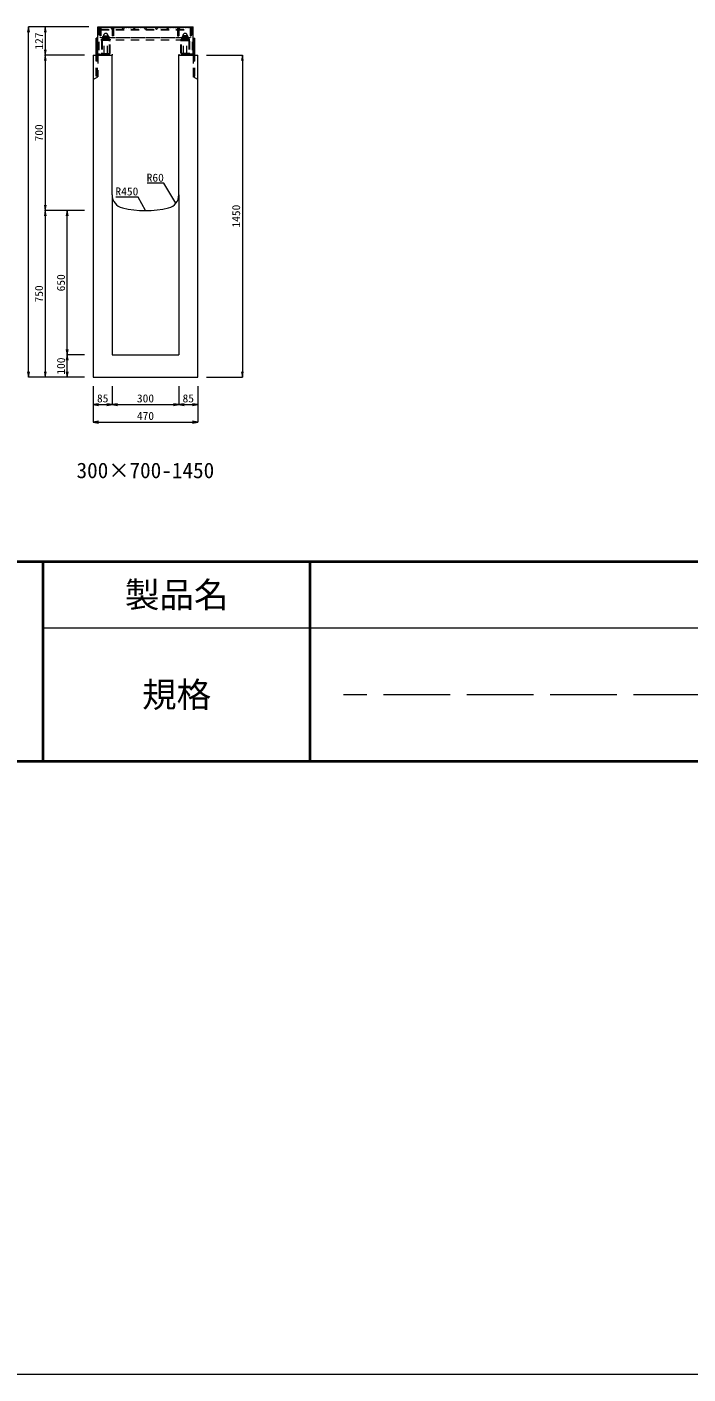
# Model space of a CAD drawing. Units: millimetres at full size. Extents: x -734 to 58102, y 49499 to 87169.
# Drawn here: x 15776 to 18750, y 49499 to 55565 of the extents above; entities that cross this region are included whole.
import ezdxf
from ezdxf.enums import TextEntityAlignment as Align

# ---------------------------------------------------------------- set-up
doc = ezdxf.new("R2010")
doc.units = ezdxf.units.MM
doc.header["$LTSCALE"] = 50
doc.linetypes.add('DASHED', pattern=[7.5, 6, -1.5])
doc.linetypes.add('USER1', pattern=[1.35, 0.75, -0.6])
doc.layers.add('0_2', color=7, linetype='Continuous')
for name, color, linetype, lineweight in [('図枠', 7, 'Continuous', 5), ('寸法線', 7, 'Continuous', 13), ('引出線', 4, 'Continuous', 13), ('本体', 2, 'Continuous', 20), ('ｸﾞﾚｰﾁﾝｸﾞ', 7, 'USER1', 9)]:
    doc.layers.add(name, color=color, linetype=linetype, lineweight=lineweight)
doc.styles.add('ＭＳ ゴシック', font='')
doc.styles.add('ＭＳ 明朝', font='')
doc.styles.get('ＭＳ ゴシック').set_extended_font_data('MS Gothic')
doc.styles.get('ＭＳ 明朝').set_extended_font_data('MS Mincho')

# ---------------------------------------------------------------- blocks, each defined once
blk = doc.blocks.new('open_arrow')
at = {"color": 0, "linetype": 'Continuous', "lineweight": -2}
blk.add_lwpolyline([(7.5, 1.25), (0, 0), (7.5, -1.25)], dxfattribs=at)

msp = doc.modelspace()

# ---------------------------------------------------------------- linework, layer by layer
at = {"layer": '図枠', "lineweight": 40}
for p, q in [((2274.73, 53157.77), (25674.73, 53157.77)), ((15849.73, 52257.77), (15849.73, 53157.77)), ((17049.73, 52257.77), (17049.73, 53157.77)), ((2274.73, 52257.77), (25674.73, 52257.77))]:
    msp.add_line(p, q, dxfattribs=at)
at = {"layer": '図枠', "lineweight": 13}
msp.add_line((25674.73, 52857.77), (15849.73, 52857.77), dxfattribs=at)
at = {"layer": '図枠', "linetype": 'DASHED', "lineweight": 9}
msp.add_line((22554.73, 52557.77), (17199.73, 52557.77), dxfattribs=at)
at = {"layer": '図枠', "color": 1, "lineweight": 20}
msp.add_line((-734.39, 49498.75), (58102.09, 49498.75), dxfattribs=at)
at = {"layer": '寸法線'}
for p, q in [((15783.14, 53987.59), (15783.14, 55564.58)), ((16054.48, 55564.58), (15783.14, 55564.58)), ((15858.69, 55564.58), (15858.69, 55437.59)), ((16054.48, 55564.58), (15858.69, 55564.58)), ((16034.48, 55437.59), (15858.69, 55437.59)), ((15858.69, 55437.59), (15858.69, 54737.58)), ((16034.48, 55437.59), (15858.69, 55437.59)), ((16584.52, 55437.59), (16745.31, 55437.59)), ((16745.31, 55437.59), (16745.31, 53987.59)), ((15858.69, 54737.58), (15858.69, 53987.59)), ((16034.48, 54737.58), (15858.69, 54737.58)), ((16034.48, 54737.58), (15858.69, 54737.58)), ((15957.29, 54087.59), (15957.29, 54737.58)), ((16034.48, 54737.58), (15957.29, 54737.58)), ((16034.48, 54087.59), (15957.29, 54087.59)), ((15957.29, 53987.59), (15957.29, 54087.59)), ((16034.48, 54087.59), (15957.29, 54087.59)), ((16034.48, 53987.59), (15783.14, 53987.59)), ((16034.48, 53987.59), (15858.69, 53987.59)), ((16034.48, 53987.59), (15957.29, 53987.59)), ((16584.52, 53987.59), (16745.31, 53987.59)), ((16074.5, 53947.57), (16074.5, 53784.99)), ((16074.5, 53947.57), (16074.5, 53864.04)), ((16159.5, 53947.57), (16159.5, 53864.04)), ((16159.5, 53947.57), (16159.5, 53864.04)), ((16459.5, 53947.57), (16459.5, 53864.04)), ((16459.5, 53947.57), (16459.5, 53864.04)), ((16544.5, 53947.57), (16544.5, 53784.99)), ((16544.5, 53947.57), (16544.5, 53864.04)), ((16074.5, 53864.04), (16159.5, 53864.04)), ((16159.5, 53864.04), (16459.5, 53864.04)), ((16459.5, 53864.04), (16544.5, 53864.04)), ((16074.5, 53784.99), (16544.5, 53784.99))]:
    msp.add_line(p, q, dxfattribs=at)
at = {"layer": '引出線'}
for points in [[(16446.57, 54770.9), (16392.16, 54860.79), (16317.49, 54860.79)], [(16309.5, 54737.58), (16277.28, 54798.73), (16176.27, 54798.73)]]:
    msp.add_lwpolyline(points, dxfattribs=at)
at = {"layer": '本体'}
for p, q in [((16074.5, 55437.59), (16074.5, 53987.59)), ((16074.5, 55437.59), (16159.5, 55437.59)), ((16159.5, 54808.11), (16159.5, 55437.59)), ((16459.5, 54808.11), (16459.5, 55437.59)), ((16459.5, 55437.59), (16544.5, 55437.59)), ((16544.5, 53987.59), (16544.5, 55437.59)), ((16159.5, 54808.11), (16159.5, 54087.59)), ((16459.5, 54808.11), (16459.5, 54087.59)), ((16159.5, 54087.59), (16459.5, 54087.59)), ((16074.5, 53987.59), (16544.5, 53987.59))]:
    msp.add_line(p, q, dxfattribs=at)
at = {"layer": '本体', "linetype": 'USER1', "lineweight": 9}
for p, q in [((16094.51, 55437.59), (16094.51, 55340.58)), ((16524.51, 55437.59), (16524.51, 55340.58)), ((16074.51, 55328.08), (16094.51, 55340.58)), ((16544.51, 55328.08), (16524.51, 55340.58))]:
    msp.add_line(p, q, dxfattribs=at)
at = {"layer": '本体'}
for centre, radius, start, end in [((16219.5, 54808.11), 60, 180, 256.65785), ((16399.5, 54808.11), 60, 283.34237, 0), ((16309.5, 55187.58), 450, 256.65777, 283.34225)]:
    msp.add_arc(centre, radius, start, end, dxfattribs=at)
at = {"layer": 'ｸﾞﾚｰﾁﾝｸﾞ', "linetype": 'Continuous'}
for p, q in [((16094.5, 55564.58), (16524.5, 55564.58)), ((16094.5, 55445.21), (16094.5, 55564.58)), ((16524.5, 55437.59), (16524.5, 55564.58)), ((16093.5, 55514.58), (16087.5, 55514.58)), ((16087.5, 55437.59), (16087.5, 55514.58)), ((16093.5, 55437.59), (16093.5, 55514.58)), ((16525.5, 55514.58), (16531.5, 55514.58)), ((16525.5, 55437.59), (16525.5, 55514.58)), ((16531.5, 55437.59), (16531.5, 55514.58))]:
    msp.add_line(p, q, dxfattribs=at)
at = {"layer": 'ｸﾞﾚｰﾁﾝｸﾞ'}
for p, q in [((16099, 55564.59), (16099, 55445.09)), ((16520, 55564.59), (16520, 55445.09)), ((16104.5, 55562.09), (16104.5, 55518.08)), ((16104.5, 55518.08), (16109, 55518.08)), ((16109, 55562.09), (16109, 55518.08)), ((16109, 55562.09), (16109, 55507.09)), ((16109, 55553.58), (16510, 55553.58)), ((16109, 55552.08), (16510, 55552.08)), ((16109, 55517.08), (16510, 55517.08)), ((16510, 55515.58), (16109, 55515.58)), ((16109, 55507.09), (16510, 55507.09)), ((16112, 55510.09), (16150, 55510.09)), ((16112, 55510.09), (16131, 55510.09)), ((16112, 55507.09), (16112, 55510.09)), ((16150, 55507.09), (16112, 55507.09)), ((16112.2, 55562.09), (16113.1, 55559.99)), ((16113.1, 55559.99), (16114, 55562.09)), ((16116, 55562.09), (16116.9, 55559.99)), ((16116.5, 55507.02), (16116.5, 55503.76)), ((16116.9, 55559.99), (16117.8, 55562.09)), ((16117.15, 55521.88), (16120.61, 55523.08)), ((16117.15, 55510.09), (16117.15, 55521.88)), ((16131, 55510.09), (16117.15, 55510.09)), ((16144.6, 55507.09), (16117.4, 55507.09)), ((16144.6, 55507.09), (16117.4, 55507.09)), ((16144.6, 55503.89), (16117.4, 55503.89)), ((16119.8, 55562.09), (16120.7, 55559.99)), ((16120.61, 55525.09), (16141.39, 55525.09)), ((16120.61, 55523.08), (16120.61, 55525.09)), ((16120.61, 55523.08), (16124.08, 55521.88)), ((16141.39, 55523.08), (16120.61, 55523.08)), ((16120.7, 55559.99), (16121.6, 55562.09)), ((16123, 55442.08), (16123, 55507.09)), ((16123, 55507.09), (16139, 55507.09)), ((16123.6, 55562.09), (16124.5, 55559.99)), ((16124.08, 55521.88), (16131, 55523.08)), ((16124.08, 55510.09), (16124.08, 55521.88)), ((16131, 55510.09), (16124.08, 55510.09)), ((16124.5, 55559.99), (16125.4, 55562.09)), ((16127.4, 55562.09), (16128.3, 55559.99)), ((16128.3, 55559.99), (16129.2, 55562.09)), ((16131, 55523.08), (16137.93, 55521.88)), ((16144.85, 55510.09), (16131, 55510.09)), ((16131.2, 55562.09), (16132.1, 55559.99)), ((16132.1, 55559.99), (16133, 55562.09)), ((16135, 55562.09), (16135.9, 55559.99)), ((16135.9, 55559.99), (16136.8, 55562.09)), ((16137.93, 55521.88), (16141.39, 55523.08)), ((16137.93, 55521.88), (16137.93, 55510.09)), ((16138.8, 55562.09), (16139.7, 55559.99)), ((16139, 55442.08), (16139, 55507.09)), ((16139.7, 55559.99), (16140.6, 55562.09)), ((16141.39, 55525.09), (16141.39, 55523.08)), ((16141.39, 55523.08), (16144.85, 55521.88)), ((16142.6, 55562.09), (16143.5, 55559.99)), ((16143.5, 55559.99), (16144.4, 55562.09)), ((16144.85, 55521.88), (16144.85, 55510.09)), ((16145.5, 55507.02), (16145.5, 55503.76)), ((16146.4, 55562.09), (16147.3, 55559.99)), ((16147.3, 55559.99), (16148.2, 55562.09)), ((16150, 55510.09), (16150, 55507.09)), ((16150.2, 55562.09), (16151.1, 55559.99)), ((16151.1, 55559.99), (16152, 55562.09)), ((16154, 55562.09), (16154.9, 55559.99)), ((16154.9, 55559.99), (16155.8, 55562.09)), ((16159.5, 55562.09), (16155.26, 55557.84)), ((16155.26, 55557.84), (16159.5, 55553.6)), ((16163.74, 55557.84), (16159.5, 55562.09)), ((16159.5, 55553.6), (16163.74, 55557.84)), ((16159.5, 55553.6), (16160, 55554.1)), ((16160, 55562.09), (16160, 55518.09)), ((16160, 55518.09), (16166, 55518.09)), ((16164.5, 55562.09), (16165.4, 55559.99)), ((16165.4, 55559.99), (16166.3, 55562.09)), ((16166, 55562.09), (16166, 55518.09)), ((16168.3, 55562.09), (16169.2, 55559.99)), ((16169.2, 55559.99), (16170.1, 55562.09)), ((16172.1, 55562.09), (16173, 55559.99)), ((16173, 55559.99), (16173.9, 55562.09)), ((16175.9, 55562.09), (16176.8, 55559.99)), ((16176.8, 55559.99), (16177.7, 55562.09)), ((16179.7, 55562.09), (16180.6, 55559.99)), ((16180.6, 55559.99), (16181.5, 55562.09)), ((16183.5, 55562.09), (16184.4, 55559.99)), ((16184.4, 55559.99), (16185.3, 55562.09)), ((16187.3, 55562.09), (16188.2, 55559.99)), ((16188.2, 55559.99), (16189.1, 55562.09)), ((16191.1, 55562.09), (16192, 55559.99)), ((16192, 55559.99), (16192.9, 55562.09)), ((16194.9, 55562.09), (16195.8, 55559.99)), ((16195.8, 55559.99), (16196.7, 55562.09)), ((16198.7, 55562.09), (16199.6, 55559.99)), ((16199.6, 55559.99), (16200.5, 55562.09)), ((16202.5, 55562.09), (16203.4, 55559.99)), ((16203.4, 55559.99), (16204.3, 55562.09)), ((16209.5, 55562.09), (16205.26, 55557.84)), ((16205.26, 55557.84), (16209.5, 55553.6)), ((16213.74, 55557.84), (16209.5, 55562.09)), ((16209.5, 55553.6), (16213.74, 55557.84)), ((16214.5, 55562.09), (16215.4, 55559.99)), ((16215.4, 55559.99), (16216.3, 55562.09)), ((16218.3, 55562.09), (16219.2, 55559.99)), ((16219.2, 55559.99), (16220.1, 55562.09)), ((16222.1, 55562.09), (16223, 55559.99)), ((16223, 55559.99), (16223.9, 55562.09)), ((16225.9, 55562.09), (16226.8, 55559.99)), ((16226.8, 55559.99), (16227.7, 55562.09)), ((16229.7, 55562.09), (16230.6, 55559.99)), ((16230.6, 55559.99), (16231.5, 55562.09)), ((16233.5, 55562.09), (16234.4, 55559.99)), ((16234.4, 55559.99), (16235.3, 55562.09)), ((16237.3, 55562.09), (16238.2, 55559.99)), ((16238.2, 55559.99), (16239.1, 55562.09)), ((16241.1, 55562.09), (16242, 55559.99)), ((16242, 55559.99), (16242.9, 55562.09)), ((16244.9, 55562.09), (16245.8, 55559.99)), ((16245.8, 55559.99), (16246.7, 55562.09)), ((16248.7, 55562.09), (16249.6, 55559.99)), ((16249.6, 55559.99), (16250.5, 55562.09)), ((16252.5, 55562.09), (16253.4, 55559.99)), ((16253.4, 55559.99), (16254.3, 55562.09)), ((16259.5, 55562.09), (16255.26, 55557.84)), ((16255.26, 55557.84), (16259.5, 55553.6)), ((16263.74, 55557.84), (16259.5, 55562.09)), ((16259.5, 55553.6), (16263.74, 55557.84)), ((16264.5, 55562.09), (16265.4, 55559.99)), ((16265.4, 55559.99), (16266.3, 55562.09)), ((16268.3, 55562.09), (16269.2, 55559.99)), ((16269.2, 55559.99), (16270.1, 55562.09)), ((16272.1, 55562.09), (16273, 55559.99)), ((16273, 55559.99), (16273.9, 55562.09)), ((16275.9, 55562.09), (16276.8, 55559.99)), ((16276.8, 55559.99), (16277.7, 55562.09)), ((16279.7, 55562.09), (16280.6, 55559.99)), ((16280.6, 55559.99), (16281.5, 55562.09)), ((16283.5, 55562.09), (16284.4, 55559.99)), ((16284.4, 55559.99), (16285.3, 55562.09)), ((16287.3, 55562.09), (16288.2, 55559.99)), ((16288.2, 55559.99), (16289.1, 55562.09)), ((16291.1, 55562.09), (16292, 55559.99)), ((16292, 55559.99), (16292.9, 55562.09)), ((16294.9, 55562.09), (16295.8, 55559.99)), ((16295.8, 55559.99), (16296.7, 55562.09)), ((16298.7, 55562.09), (16299.6, 55559.99)), ((16299.6, 55559.99), (16300.5, 55562.09)), ((16302.5, 55562.09), (16303.4, 55559.99)), ((16303.4, 55559.99), (16304.3, 55562.09)), ((16309.5, 55562.09), (16305.26, 55557.84)), ((16305.26, 55557.84), (16309.5, 55553.6)), ((16309.5, 55562.09), (16313.74, 55557.84)), ((16313.74, 55557.84), (16309.5, 55553.6)), ((16315.6, 55559.99), (16314.7, 55562.09)), ((16316.5, 55562.09), (16315.6, 55559.99)), ((16319.4, 55559.99), (16318.5, 55562.09)), ((16320.3, 55562.09), (16319.4, 55559.99)), ((16323.2, 55559.99), (16322.3, 55562.09)), ((16324.1, 55562.09), (16323.2, 55559.99)), ((16327, 55559.99), (16326.1, 55562.09)), ((16327.9, 55562.09), (16327, 55559.99)), ((16330.8, 55559.99), (16329.9, 55562.09)), ((16331.7, 55562.09), (16330.8, 55559.99)), ((16334.6, 55559.99), (16333.7, 55562.09)), ((16335.5, 55562.09), (16334.6, 55559.99)), ((16338.4, 55559.99), (16337.5, 55562.09)), ((16339.3, 55562.09), (16338.4, 55559.99)), ((16342.2, 55559.99), (16341.3, 55562.09)), ((16343.1, 55562.09), (16342.2, 55559.99)), ((16346, 55559.99), (16345.1, 55562.09)), ((16346.9, 55562.09), (16346, 55559.99)), ((16349.8, 55559.99), (16348.9, 55562.09)), ((16350.7, 55562.09), (16349.8, 55559.99)), ((16353.6, 55559.99), (16352.7, 55562.09)), ((16354.5, 55562.09), (16353.6, 55559.99)), ((16355.26, 55557.84), (16359.5, 55562.09)), ((16359.5, 55553.6), (16355.26, 55557.84)), ((16359.5, 55562.09), (16363.74, 55557.84)), ((16363.74, 55557.84), (16359.5, 55553.6)), ((16365.6, 55559.99), (16364.7, 55562.09)), ((16366.5, 55562.09), (16365.6, 55559.99)), ((16369.4, 55559.99), (16368.5, 55562.09)), ((16370.3, 55562.09), (16369.4, 55559.99)), ((16373.2, 55559.99), (16372.3, 55562.09)), ((16374.1, 55562.09), (16373.2, 55559.99)), ((16377, 55559.99), (16376.1, 55562.09)), ((16377.9, 55562.09), (16377, 55559.99)), ((16380.8, 55559.99), (16379.9, 55562.09)), ((16381.7, 55562.09), (16380.8, 55559.99)), ((16384.6, 55559.99), (16383.7, 55562.09)), ((16385.5, 55562.09), (16384.6, 55559.99)), ((16388.4, 55559.99), (16387.5, 55562.09)), ((16389.3, 55562.09), (16388.4, 55559.99)), ((16392.2, 55559.99), (16391.3, 55562.09)), ((16393.1, 55562.09), (16392.2, 55559.99)), ((16396, 55559.99), (16395.1, 55562.09)), ((16396.9, 55562.09), (16396, 55559.99)), ((16399.8, 55559.99), (16398.9, 55562.09)), ((16400.7, 55562.09), (16399.8, 55559.99)), ((16403.6, 55559.99), (16402.7, 55562.09)), ((16404.5, 55562.09), (16403.6, 55559.99)), ((16405.26, 55557.84), (16409.5, 55562.09)), ((16409.5, 55553.6), (16405.26, 55557.84)), ((16409.5, 55562.09), (16413.74, 55557.84)), ((16413.74, 55557.84), (16409.5, 55553.6)), ((16415.6, 55559.99), (16414.7, 55562.09)), ((16416.5, 55562.09), (16415.6, 55559.99)), ((16419.4, 55559.99), (16418.5, 55562.09)), ((16420.3, 55562.09), (16419.4, 55559.99)), ((16423.2, 55559.99), (16422.3, 55562.09)), ((16424.1, 55562.09), (16423.2, 55559.99)), ((16427, 55559.99), (16426.1, 55562.09)), ((16427.9, 55562.09), (16427, 55559.99)), ((16430.8, 55559.99), (16429.9, 55562.09)), ((16431.7, 55562.09), (16430.8, 55559.99)), ((16434.6, 55559.99), (16433.7, 55562.09)), ((16435.5, 55562.09), (16434.6, 55559.99)), ((16438.4, 55559.99), (16437.5, 55562.09)), ((16439.3, 55562.09), (16438.4, 55559.99)), ((16442.2, 55559.99), (16441.3, 55562.09)), ((16443.1, 55562.09), (16442.2, 55559.99)), ((16446, 55559.99), (16445.1, 55562.09)), ((16446.9, 55562.09), (16446, 55559.99)), ((16449.8, 55559.99), (16448.9, 55562.09)), ((16450.7, 55562.09), (16449.8, 55559.99)), ((16453.6, 55559.99), (16452.7, 55562.09)), ((16453, 55562.09), (16453, 55518.09)), ((16459, 55518.09), (16453, 55518.09)), ((16454.5, 55562.09), (16453.6, 55559.99)), ((16455.26, 55557.84), (16459.5, 55562.09)), ((16459.5, 55553.6), (16455.26, 55557.84)), ((16459, 55562.09), (16459, 55518.09)), ((16459.5, 55553.6), (16459, 55554.1)), ((16459.5, 55562.09), (16463.74, 55557.84)), ((16463.74, 55557.84), (16459.5, 55553.6)), ((16464.1, 55559.99), (16463.2, 55562.09)), ((16465, 55562.09), (16464.1, 55559.99)), ((16467.9, 55559.99), (16467, 55562.09)), ((16468.8, 55562.09), (16467.9, 55559.99)), ((16507, 55510.09), (16469, 55510.09)), ((16469, 55510.09), (16469, 55507.09)), ((16469, 55507.09), (16507, 55507.09)), ((16471.7, 55559.99), (16470.8, 55562.09)), ((16472.6, 55562.09), (16471.7, 55559.99)), ((16473.5, 55507.02), (16473.5, 55503.76)), ((16477.61, 55523.08), (16474.15, 55521.88)), ((16474.15, 55521.88), (16474.15, 55510.09)), ((16474.15, 55510.09), (16488, 55510.09)), ((16474.4, 55507.09), (16501.6, 55507.09)), ((16474.4, 55507.09), (16501.6, 55507.09)), ((16474.4, 55503.89), (16501.6, 55503.89)), ((16475.5, 55559.99), (16474.6, 55562.09)), ((16476.4, 55562.09), (16475.5, 55559.99)), ((16498.39, 55525.09), (16477.61, 55525.09)), ((16477.61, 55525.09), (16477.61, 55523.08)), ((16481.07, 55521.88), (16477.61, 55523.08)), ((16477.61, 55523.08), (16498.39, 55523.08)), ((16479.3, 55559.99), (16478.4, 55562.09)), ((16480.2, 55562.09), (16479.3, 55559.99)), ((16480, 55442.08), (16480, 55507.09)), ((16496, 55507.09), (16480, 55507.09)), ((16488, 55523.08), (16481.07, 55521.88)), ((16481.07, 55521.88), (16481.07, 55510.09)), ((16483.1, 55559.99), (16482.2, 55562.09)), ((16484, 55562.09), (16483.1, 55559.99)), ((16486.9, 55559.99), (16486, 55562.09)), ((16487.8, 55562.09), (16486.9, 55559.99)), ((16494.92, 55521.88), (16488, 55523.08)), ((16488, 55510.09), (16501.85, 55510.09)), ((16507, 55510.09), (16488, 55510.09)), ((16488, 55510.09), (16494.92, 55510.09)), ((16490.7, 55559.99), (16489.8, 55562.09)), ((16491.6, 55562.09), (16490.7, 55559.99)), ((16494.5, 55559.99), (16493.6, 55562.09)), ((16495.4, 55562.09), (16494.5, 55559.99)), ((16498.39, 55523.08), (16494.92, 55521.88)), ((16494.92, 55510.09), (16494.92, 55521.88)), ((16496, 55442.08), (16496, 55507.09)), ((16498.3, 55559.99), (16497.4, 55562.09)), ((16499.2, 55562.09), (16498.3, 55559.99)), ((16498.39, 55523.08), (16498.39, 55525.09)), ((16501.85, 55521.88), (16498.39, 55523.08)), ((16502.1, 55559.99), (16501.2, 55562.09)), ((16501.85, 55510.09), (16501.85, 55521.88)), ((16503, 55562.09), (16502.1, 55559.99)), ((16502.5, 55507.02), (16502.5, 55503.76)), ((16505.9, 55559.99), (16505, 55562.09)), ((16506.8, 55562.09), (16505.9, 55559.99)), ((16507, 55507.09), (16507, 55510.09)), ((16510, 55562.09), (16510, 55518.08)), ((16510, 55562.09), (16510, 55507.09)), ((16514.5, 55518.08), (16510, 55518.08)), ((16514.5, 55562.09), (16514.5, 55518.08)), ((16102, 55442.08), (16159.5, 55442.08)), ((16111, 55500.68), (16111, 55448.49)), ((16114.2, 55500.68), (16114.2, 55448.49)), ((16116.5, 55445.41), (16116.5, 55442.15)), ((16117.4, 55445.29), (16144.6, 55445.29)), ((16117.4, 55442.08), (16144.6, 55442.08)), ((16145.5, 55445.41), (16145.5, 55442.15)), ((16147.8, 55448.49), (16147.8, 55500.68)), ((16151, 55448.49), (16151, 55500.68)), ((16159.5, 55442.08), (16159.5, 55437.59)), ((16517, 55442.08), (16459.5, 55442.08)), ((16459.5, 55442.08), (16459.5, 55437.59)), ((16468, 55448.49), (16468, 55500.68)), ((16471.2, 55448.49), (16471.2, 55500.68)), ((16473.5, 55445.41), (16473.5, 55442.15)), ((16501.6, 55445.29), (16474.4, 55445.29)), ((16501.6, 55442.08), (16474.4, 55442.08)), ((16502.5, 55445.41), (16502.5, 55442.15)), ((16504.8, 55500.68), (16504.8, 55448.49)), ((16508, 55500.68), (16508, 55448.49)), ((16087.5, 55342.58), (16087.5, 55437.59)), ((16087.5, 55412.59), (16093.5, 55412.59)), ((16093.5, 55342.58), (16093.5, 55437.59)), ((16525.5, 55342.58), (16525.5, 55437.59)), ((16525.5, 55412.59), (16531.5, 55412.59)), ((16531.5, 55342.58), (16531.5, 55437.59)), ((16087.5, 55372.59), (16093.5, 55372.59)), ((16093.5, 55342.58), (16087.5, 55342.58)), ((16525.5, 55372.59), (16531.5, 55372.59)), ((16525.5, 55342.58), (16531.5, 55342.58))]:
    msp.add_line(p, q, dxfattribs=at)
at = {"layer": 'ｸﾞﾚｰﾁﾝｸﾞ', "lineweight": 5}
msp.add_line((16104.5, 55562.09), (16514.5, 55562.09), dxfattribs=at)
at = {"layer": 'ｸﾞﾚｰﾁﾝｸﾞ'}
for centre, radius, start, end in [((16117.4, 55500.68), 6.4, 90, 180), ((16117.4, 55500.68), 3.2, 90, 180), ((16131, 55525.09), 10.25, 0, 180), ((16144.6, 55500.68), 6.4, 0, 90), ((16144.6, 55500.68), 3.2, 0, 90), ((16474.4, 55500.68), 6.4, 90, 180), ((16474.4, 55500.68), 3.2, 90, 180), ((16488, 55525.09), 10.25, 0, 180), ((16501.6, 55500.68), 6.4, 0, 90), ((16501.6, 55500.68), 3.2, 0, 90), ((16102, 55445.09), 7.5, 179.01874, 270), ((16102, 55445.09), 3, 180, 270), ((16117.4, 55448.49), 6.4, 180, 270), ((16117.4, 55448.49), 3.2, 180, 270), ((16144.6, 55448.49), 6.4, 270, 0), ((16144.6, 55448.49), 3.2, 270, 0), ((16474.4, 55448.49), 6.4, 180, 270), ((16474.4, 55448.49), 3.2, 180, 270), ((16501.6, 55448.49), 6.4, 270, 0), ((16501.6, 55448.49), 3.2, 270, 0), ((16517, 55445.09), 7.5, 270, 0), ((16517, 55445.09), 3, 270, 0)]:
    msp.add_arc(centre, radius, start, end, dxfattribs=at)

# ---------------------------------------------------------------- block references
at = {"layer": '寸法線', "xscale": 3.2, "yscale": 3.2}
for p, rotation in [((15783.14, 55564.58), 270), ((15858.69, 55564.58), 270), ((15858.69, 55437.59), 90), ((15858.69, 55437.59), 270), ((16745.31, 55437.59), 270), ((15858.69, 54737.58), 90), ((15858.69, 54737.58), 270), ((15957.29, 54737.58), 270), ((15957.29, 54087.59), 90), ((15957.29, 54087.59), 270), ((15783.14, 53987.59), 90), ((15858.69, 53987.59), 90), ((15957.29, 53987.59), 90), ((16745.31, 53987.59), 90), ((16159.5, 53864.04), 180), ((16459.5, 53864.04), 180), ((16544.5, 53864.04), 180), ((16544.5, 53784.99), 180)]:
    msp.add_blockref('open_arrow', p, dxfattribs=dict(at, rotation=rotation))
for p in [(16074.5, 53864.04), (16159.5, 53864.04), (16459.5, 53864.04), (16074.5, 53784.99)]:
    msp.add_blockref('open_arrow', p, dxfattribs=at)
at = {"layer": '引出線', "xscale": 0.0533, "yscale": 0.0533}
for p, rotation in [((16309.5, 54737.58), 117.8), ((16446.57, 54770.9), 121.2)]:
    msp.add_blockref('open_arrow', p, dxfattribs=dict(at, rotation=rotation))

# ---------------------------------------------------------------- texts
at = {"layer": '0_2', "style": 'ＭＳ 明朝'}
msp.add_text('300×700-1450', height=70.05, dxfattribs=at).set_placement((16309.02, 53567.76), align=Align.MIDDLE_CENTER)
at = {"layer": '図枠', "style": 'ＭＳ ゴシック'}
for s, p in [('製品名', (16449.73, 53007.77)), ('規格', (16449.73, 52557.77))]:
    msp.add_text(s, height=113.9, dxfattribs=at).set_placement(p, align=Align.MIDDLE_CENTER)
at = {"layer": '寸法線', "style": 'ＭＳ 明朝', "width": 1.05}
for s, p in [('127', (15830.67, 55501.09)), ('700', (15830.67, 55087.59)), ('1450', (16717.29, 54712.59)), ('650', (15929.27, 54412.59)), ('750', (15830.67, 54362.59)), ('100', (15929.27, 54037.59))]:
    msp.add_text(s, height=36.03, rotation=90, dxfattribs=at).set_placement(p, align=Align.MIDDLE_CENTER)
for s, p in [('85', (16117, 53892.06)), ('300', (16309.5, 53892.06)), ('85', (16502, 53892.06)), ('470', (16309.5, 53813.01))]:
    msp.add_text(s, height=36.03, dxfattribs=at).set_placement(p, align=Align.MIDDLE_CENTER)
at = {"layer": '引出線', "style": 'ＭＳ 明朝', "width": 1.05}
for s, p in [('R60', (16392.16, 54903.99)), ('R450', (16277.28, 54841.93))]:
    msp.add_text(s, height=36.03, dxfattribs=at).set_placement(p, align=Align.TOP_RIGHT)

doc.saveas('drawing.dxf')
